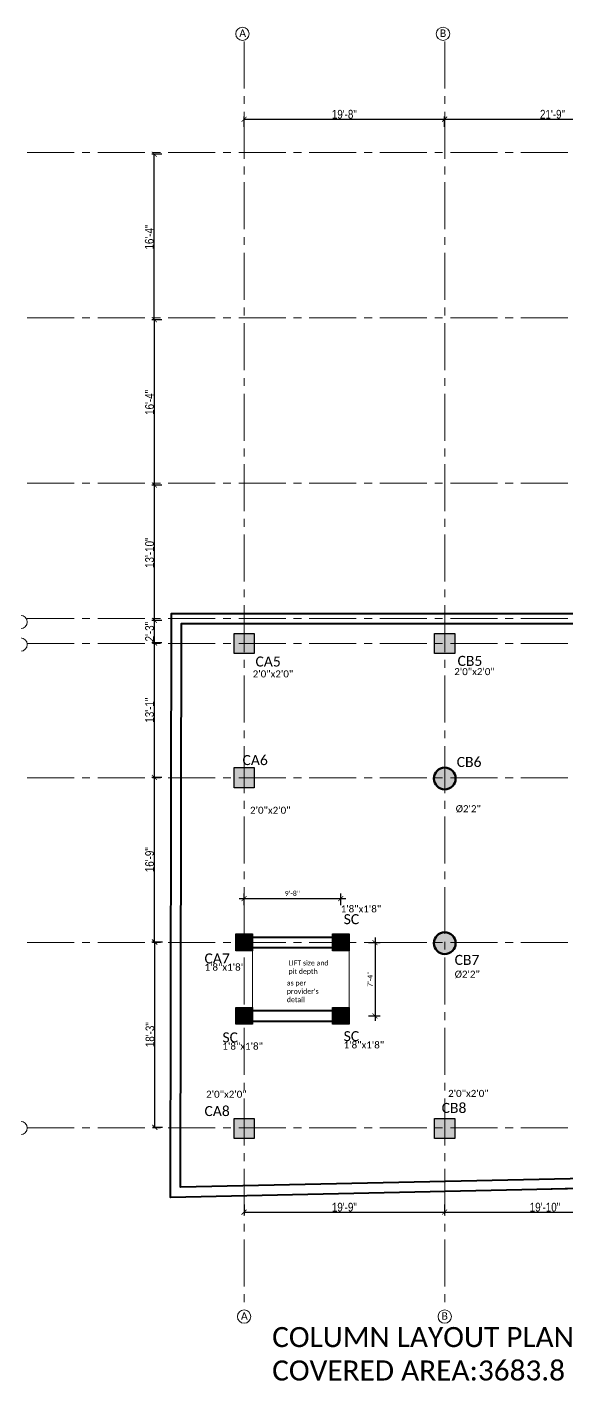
# Model space of a CAD drawing. Header units: inches. Extents: x 0 to 162649, y -36601 to -26324.
# Drawn here: x 143289 to 143935, y -32349 to -30723 of the extents above; entities that cross this region are included whole.
import ezdxf

# ---------------------------------------------------------------- set-up
doc = ezdxf.new("R2010")
doc.units = ezdxf.units.IN
doc.header["$MEASUREMENT"] = 0
doc.linetypes.add('CENTER2', pattern=[1.125, 0.75, -0.125, 0.125, -0.125])
doc.linetypes.add('DASHED', pattern=[0.75, 0.5, -0.25])
for name, color, linetype, lineweight in [('A-COLUMN', 3, 'Continuous', 50), ('Dim', 1, 'Continuous', 13), ('dimention', 1, 'Continuous', 13), ('hatch', 252, 'Continuous', 0), ('Line', 31, 'Continuous', 5), ('OL_AR_Center line', 253, 'CENTER2', 13), ('OL_AR_Hatch', 253, 'Continuous', 0), ('OL_AR_SYMBOL', 1, 'Continuous', 5), ('OL_AR_Text', 140, 'Continuous', 5), ('OL_AR_WALL', 255, 'Continuous', 40)]:
    doc.layers.add(name, color=color, linetype=linetype, lineweight=lineweight)
doc.styles.add('1-16 Annotative Text', font='calibri.ttf', dxfattribs={"height": 0.0625})
doc.styles.add('1-8 Annotative Text', font='calibri.ttf', dxfattribs={"height": 0.125})
doc.styles.add('Arial', font='arial.ttf', dxfattribs={"width": 0.8})
doc.dimstyles.new('1-16 Annotative Dimension', dxfattribs={"dimtxt": 0.0625, "dimasz": 0.0625, "dimexe": 0.0625, "dimexo": 0.083333, "dimgap": 0.03125, "dimtad": 1, "dimdec": 0, "dimzin": 0, "dimdsep": 46, "dimlunit": 4, "dimtxsty": '1-16 Annotative Text', "dimblk": 'ARCHTICK', "dimcen": 0.0625, "dimdle": 0.0625, "dimadec": 0, "dimazin": 0, "dimtfac": 1, "dimtdec": 0, "dimtofl": 0, "dimtmove": 0, "dimatfit": 3, "dimfxl": 0.083333, "dimfxlon": 1, "dimtolj": 1, "dimtzin": 0, "dimarcsym": 1})
doc.dimstyles.new('Dim_OLA', dxfattribs={"dimscale": 1.5, "dimtxt": 7, "dimasz": 4, "dimexe": 2, "dimexo": 0.5, "dimgap": 0.3, "dimtad": 1, "dimdec": 0, "dimzin": 0, "dimdsep": 46, "dimlunit": 3, "dimtxsty": 'Arial', "dimblk": 'ARCHTICK', "dimcen": 0.05, "dimadec": 0, "dimazin": 0, "dimtfac": 1, "dimtdec": 0, "dimtix": 1, "dimtmove": 2, "dimatfit": 3, "dimldrblk": 'DOT', "dimfxl": 6, "dimfxlon": 1, "dimtolj": 1, "dimtzin": 0, "dimarcsym": 0})

# ---------------------------------------------------------------- blocks, each defined once
blk = doc.blocks.new('_ArchTick')
at = {"color": 0, "linetype": 'ByBlock', "const_width": 0.15}
blk.add_lwpolyline([(-0.5, -0.5), (0.5, 0.5)], dxfattribs=at)
blk = doc.blocks.new('*D635')
at = {"layer": 'Defpoints', "color": 0, "transparency": 16777216}
for p in [(0, -31804), (144391.8, -31804), (144365.8, -31828)]:
    blk.add_point(p, dxfattribs=at)
at = {"layer": 'dimention', "color": 0, "lineweight": -2, "transparency": 16777216}
for p, q in [((144383.8, -31804), (144397.8, -31804)), ((144391.8, -31834), (144391.8, -31798)), ((144383.8, -31828), (144397.8, -31828))]:
    blk.add_line(p, q, dxfattribs=at)
at = {"layer": 'dimention', "color": 0, "lineweight": -2, "transparency": 16777216, "xscale": 6, "yscale": 6, "zscale": 6}
for p, rotation in [((144391.8, -31804), 90), ((144391.8, -31828), 270)]:
    blk.add_blockref('_ArchTick', p, dxfattribs=dict(at, rotation=rotation))
at = {"layer": 'dimention', "color": 0, "transparency": 16777216, "insert": (144385.8, -31816), "char_height": 6, "attachment_point": 5, "rotation": 90, "style": '1-16 Annotative Text'}
blk.add_mtext("\\A1;2'", dxfattribs=at)
blk = doc.blocks.new('*D668')
at = {"layer": 'Defpoints', "color": 0, "transparency": 16777216}
for p in [(143664.2, -31766.6), (143548.6, -31806.7), (143664.2, -31809)]:
    blk.add_point(p, dxfattribs=at)
at = {"layer": 'dimention', "color": 0, "lineweight": -2, "transparency": 16777216}
for p, q in [((143548.6, -31774.6), (143548.6, -31760.6)), ((143664.2, -31774.6), (143664.2, -31760.6)), ((143542.6, -31766.6), (143670.2, -31766.6))]:
    blk.add_line(p, q, dxfattribs=at)
at = {"layer": 'dimention', "color": 0, "lineweight": -2, "transparency": 16777216, "xscale": 6, "yscale": 6, "zscale": 6, "rotation": 180}
blk.add_blockref('_ArchTick', (143548.6, -31766.6), dxfattribs=at)
at = {"layer": 'dimention', "color": 0, "lineweight": -2, "transparency": 16777216, "xscale": 6, "yscale": 6, "zscale": 6}
blk.add_blockref('_ArchTick', (143664.2, -31766.6), dxfattribs=at)
at = {"layer": 'dimention', "color": 0, "transparency": 16777216, "insert": (143606.4, -31760.5), "char_height": 6, "attachment_point": 5, "style": '1-16 Annotative Text'}
blk.add_mtext('\\A1;9\'-8"', dxfattribs=at)
blk = doc.blocks.new('*D669')
at = {"layer": 'Defpoints', "color": 0, "transparency": 16777216}
for p in [(143674.2, -31819.3), (143674.2, -31907.1), (143705.3, -31907.1)]:
    blk.add_point(p, dxfattribs=at)
at = {"layer": 'dimention', "color": 0, "lineweight": -2, "transparency": 16777216}
for p, q in [((143697.3, -31819.3), (143711.3, -31819.3)), ((143705.3, -31813.3), (143705.3, -31913.1)), ((143697.3, -31907.1), (143711.3, -31907.1))]:
    blk.add_line(p, q, dxfattribs=at)
at = {"layer": 'dimention', "color": 0, "lineweight": -2, "transparency": 16777216, "xscale": 6, "yscale": 6, "zscale": 6}
for p, rotation in [((143705.3, -31819.3), 90), ((143705.3, -31907.1), 270)]:
    blk.add_blockref('_ArchTick', p, dxfattribs=dict(at, rotation=rotation))
at = {"layer": 'dimention', "color": 0, "transparency": 16777216, "insert": (143699.3, -31863.2), "char_height": 6, "attachment_point": 5, "rotation": 90, "style": '1-16 Annotative Text'}
blk.add_mtext('\\A1;7\'-4"', dxfattribs=at)
blk = doc.blocks.new('*D707')
at = {"layer": 'Defpoints', "color": 0, "transparency": 16777216}
for p in [(0, -31503.6), (153571.7, -31503.6), (153473.9, -31684.6)]:
    blk.add_point(p, dxfattribs=at)
at = {"layer": 'dimention', "color": 0, "lineweight": -2, "transparency": 16777216}
for p, q in [((153571.7, -31690.6), (153571.7, -31497.6)), ((153563.7, -31503.6), (153577.7, -31503.6)), ((153563.7, -31684.6), (153577.7, -31684.6))]:
    blk.add_line(p, q, dxfattribs=at)
at = {"layer": 'dimention', "color": 0, "lineweight": -2, "transparency": 16777216, "xscale": 6, "yscale": 6, "zscale": 6}
for p, rotation in [((153571.7, -31503.6), 90), ((153571.7, -31684.6), 270)]:
    blk.add_blockref('_ArchTick', p, dxfattribs=dict(at, rotation=rotation))
at = {"layer": 'dimention', "color": 0, "transparency": 16777216, "insert": (153565.7, -31594.1), "char_height": 6, "attachment_point": 5, "rotation": 90, "style": '1-16 Annotative Text'}
blk.add_mtext('\\A1;15\'-1"', dxfattribs=at)
blk = doc.blocks.new('*D1331')
at = {"layer": 'Defpoints', "color": 0, "transparency": 16777216}
for p in [(143788.6, -30833.4), (143548.6, -31448.5), (143788.6, -31450.5)]:
    blk.add_point(p, dxfattribs=at)
at = {"layer": 'OL_AR_Text', "color": 0, "lineweight": -2, "transparency": 16777216}
for p, q in [((143548.6, -30842.4), (143548.6, -30830.4)), ((143548.6, -30833.4), (143788.6, -30833.4)), ((143788.6, -30842.4), (143788.6, -30830.4))]:
    blk.add_line(p, q, dxfattribs=at)
at = {"layer": 'OL_AR_Text', "color": 0, "lineweight": -2, "transparency": 16777216, "xscale": 6, "yscale": 6, "zscale": 6, "rotation": 180}
blk.add_blockref('_ArchTick', (143548.6, -30833.4), dxfattribs=at)
at = {"layer": 'OL_AR_Text', "color": 0, "lineweight": -2, "transparency": 16777216, "xscale": 6, "yscale": 6, "zscale": 6}
blk.add_blockref('_ArchTick', (143788.6, -30833.4), dxfattribs=at)
at = {"layer": 'OL_AR_Text', "color": 0, "transparency": 16777216, "insert": (143668.6, -30827.6), "char_height": 10.5, "attachment_point": 5, "style": 'Arial'}
blk.add_mtext('\\A1;19\'-8"', dxfattribs=at)
blk = doc.blocks.new('_Dot')
at = {"color": 0, "linetype": 'ByBlock', "lineweight": -2}
blk.add_line((-0.5, 0), (-1, 0), dxfattribs=at)
at = {"color": 0, "linetype": 'ByBlock', "const_width": 0.5}
blk.add_lwpolyline([(-0.25, 0, 1), (0.25, 0, 1)], format="xyb", close=True, dxfattribs=at)
blk = doc.blocks.new('*D1332')
at = {"layer": 'Defpoints', "color": 0, "transparency": 16777216}
for p in [(143548.6, -32053.3), (143788.6, -32053.3), (143788.6, -32142)]:
    blk.add_point(p, dxfattribs=at)
at = {"layer": 'OL_AR_Text', "color": 0, "lineweight": -2, "transparency": 16777216}
for p, q in [((143548.6, -32133), (143548.6, -32145)), ((143788.6, -32133), (143788.6, -32145)), ((143548.6, -32142), (143788.6, -32142))]:
    blk.add_line(p, q, dxfattribs=at)
at = {"layer": 'OL_AR_Text', "color": 0, "lineweight": -2, "transparency": 16777216, "xscale": 6, "yscale": 6, "zscale": 6, "rotation": 180}
blk.add_blockref('_ArchTick', (143548.6, -32142), dxfattribs=at)
at = {"layer": 'OL_AR_Text', "color": 0, "lineweight": -2, "transparency": 16777216, "xscale": 6, "yscale": 6, "zscale": 6}
blk.add_blockref('_ArchTick', (143788.6, -32142), dxfattribs=at)
at = {"layer": 'OL_AR_Text', "color": 0, "transparency": 16777216, "insert": (143668.6, -32136.1), "char_height": 10.5, "attachment_point": 5, "style": 'Arial'}
blk.add_mtext('\\A1;19\'-9"', dxfattribs=at)
blk = doc.blocks.new('*D1333')
at = {"layer": 'Defpoints', "color": 0, "transparency": 16777216}
for p in [(143441.9, -31818.6), (143461, -31818.6), (143488, -32040.5)]:
    blk.add_point(p, dxfattribs=at)
at = {"layer": 'OL_AR_Text', "color": 0, "lineweight": -2, "transparency": 16777216}
for p, q in [((143450.9, -31818.6), (143438.9, -31818.6)), ((143441.9, -32040.5), (143441.9, -31818.6)), ((143450.9, -32040.5), (143438.9, -32040.5))]:
    blk.add_line(p, q, dxfattribs=at)
at = {"layer": 'OL_AR_Text', "color": 0, "lineweight": -2, "transparency": 16777216, "xscale": 6, "yscale": 6, "zscale": 6}
for p, rotation in [((143441.9, -31818.6), 90), ((143441.9, -32040.5), 270)]:
    blk.add_blockref('_ArchTick', p, dxfattribs=dict(at, rotation=rotation))
at = {"layer": 'OL_AR_Text', "color": 0, "transparency": 16777216, "insert": (143436.1, -31929.5), "char_height": 10.5, "attachment_point": 5, "rotation": 90, "style": 'Arial'}
blk.add_mtext('\\A1;18\'-3"', dxfattribs=at)
blk = doc.blocks.new('*D1334')
at = {"layer": 'Defpoints', "color": 0, "transparency": 16777216}
for p in [(143441.4, -31621.5), (143461.3, -31621.5), (143461, -31818.6)]:
    blk.add_point(p, dxfattribs=at)
at = {"layer": 'OL_AR_Text', "color": 0, "lineweight": -2, "transparency": 16777216}
for p, q in [((143450.4, -31621.5), (143438.4, -31621.5)), ((143441.4, -31818.6), (143441.4, -31621.5)), ((143450.4, -31818.6), (143438.4, -31818.6))]:
    blk.add_line(p, q, dxfattribs=at)
at = {"layer": 'OL_AR_Text', "color": 0, "lineweight": -2, "transparency": 16777216, "xscale": 6, "yscale": 6, "zscale": 6}
for p, rotation in [((143441.4, -31621.5), 90), ((143441.4, -31818.6), 270)]:
    blk.add_blockref('_ArchTick', p, dxfattribs=dict(at, rotation=rotation))
at = {"layer": 'OL_AR_Text', "color": 0, "transparency": 16777216, "insert": (143435.6, -31720), "char_height": 10.5, "attachment_point": 5, "rotation": 90, "style": 'Arial'}
blk.add_mtext('\\A1;16\'-9"', dxfattribs=at)
blk = doc.blocks.new('*D1335')
at = {"layer": 'Defpoints', "color": 0, "transparency": 16777216}
for p in [(143441.4, -31460.5), (143461.6, -31460.5), (143461.3, -31621.5)]:
    blk.add_point(p, dxfattribs=at)
at = {"layer": 'OL_AR_Text', "color": 0, "lineweight": -2, "transparency": 16777216}
for p, q in [((143450.4, -31460.5), (143438.4, -31460.5)), ((143441.4, -31621.5), (143441.4, -31460.5)), ((143450.4, -31621.5), (143438.4, -31621.5))]:
    blk.add_line(p, q, dxfattribs=at)
at = {"layer": 'OL_AR_Text', "color": 0, "lineweight": -2, "transparency": 16777216, "xscale": 6, "yscale": 6, "zscale": 6}
for p, rotation in [((143441.4, -31460.5), 90), ((143441.4, -31621.5), 270)]:
    blk.add_blockref('_ArchTick', p, dxfattribs=dict(at, rotation=rotation))
at = {"layer": 'OL_AR_Text', "color": 0, "transparency": 16777216, "insert": (143435.6, -31541), "char_height": 10.5, "attachment_point": 5, "rotation": 90, "style": 'Arial'}
blk.add_mtext('\\A1;13\'-1"', dxfattribs=at)
blk = doc.blocks.new('*D1336')
at = {"layer": 'Defpoints', "color": 0, "transparency": 16777216}
for p in [(143441.4, -31433.5), (143461.6, -31433.5), (143536.6, -31460.5)]:
    blk.add_point(p, dxfattribs=at)
at = {"layer": 'OL_AR_Text', "color": 0, "lineweight": -2, "transparency": 16777216}
for p, q in [((143450.4, -31433.5), (143438.4, -31433.5)), ((143441.4, -31460.5), (143441.4, -31433.5)), ((143450.4, -31460.5), (143438.4, -31460.5))]:
    blk.add_line(p, q, dxfattribs=at)
at = {"layer": 'OL_AR_Text', "color": 0, "lineweight": -2, "transparency": 16777216, "xscale": 6, "yscale": 6, "zscale": 6}
for p, rotation in [((143441.4, -31433.5), 90), ((143441.4, -31460.5), 270)]:
    blk.add_blockref('_ArchTick', p, dxfattribs=dict(at, rotation=rotation))
at = {"layer": 'OL_AR_Text', "color": 0, "transparency": 16777216, "insert": (143435.6, -31447), "char_height": 10.5, "attachment_point": 5, "rotation": 90, "style": 'Arial'}
blk.add_mtext('\\A1;2\'-3"', dxfattribs=at)
blk = doc.blocks.new('*D1337')
at = {"layer": 'Defpoints', "color": 0, "transparency": 16777216}
for p in [(143441.4, -31271.5), (144035.6, -31271.5), (143461.6, -31433.5)]:
    blk.add_point(p, dxfattribs=at)
at = {"layer": 'OL_AR_Text', "color": 0, "lineweight": -2, "transparency": 16777216}
for p, q in [((143450.4, -31271.5), (143438.4, -31271.5)), ((143441.4, -31433.5), (143441.4, -31271.5)), ((143450.4, -31433.5), (143438.4, -31433.5))]:
    blk.add_line(p, q, dxfattribs=at)
at = {"layer": 'OL_AR_Text', "color": 0, "lineweight": -2, "transparency": 16777216, "xscale": 6, "yscale": 6, "zscale": 6}
for p, rotation in [((143441.4, -31271.5), 90), ((143441.4, -31433.5), 270)]:
    blk.add_blockref('_ArchTick', p, dxfattribs=dict(at, rotation=rotation))
at = {"layer": 'OL_AR_Text', "color": 0, "transparency": 16777216, "insert": (143435.6, -31352.5), "char_height": 10.5, "attachment_point": 5, "rotation": 90, "style": 'Arial'}
blk.add_mtext('\\A1;13\'-10"', dxfattribs=at)
blk = doc.blocks.new('*D1338')
at = {"layer": 'Defpoints', "color": 0, "transparency": 16777216}
for p in [(143441.4, -31073.5), (144035.3, -31073.5), (144035.6, -31271.5)]:
    blk.add_point(p, dxfattribs=at)
at = {"layer": 'OL_AR_Text', "color": 0, "lineweight": -2, "transparency": 16777216}
for p, q in [((143450.4, -31073.5), (143438.4, -31073.5)), ((143441.4, -31271.5), (143441.4, -31073.5)), ((143450.4, -31271.5), (143438.4, -31271.5))]:
    blk.add_line(p, q, dxfattribs=at)
at = {"layer": 'OL_AR_Text', "color": 0, "lineweight": -2, "transparency": 16777216, "xscale": 6, "yscale": 6, "zscale": 6}
for p, rotation in [((143441.4, -31073.5), 90), ((143441.4, -31271.5), 270)]:
    blk.add_blockref('_ArchTick', p, dxfattribs=dict(at, rotation=rotation))
at = {"layer": 'OL_AR_Text', "color": 0, "transparency": 16777216, "insert": (143435.6, -31172.5), "char_height": 10.5, "attachment_point": 5, "rotation": 90, "style": 'Arial'}
blk.add_mtext('\\A1;16\'-4"', dxfattribs=at)
blk = doc.blocks.new('*D1321')
at = {"layer": 'Defpoints', "color": 0, "transparency": 16777216}
for p in [(143441.2, -30875.5), (144035.3, -30875.5), (144035.3, -31073.5)]:
    blk.add_point(p, dxfattribs=at)
at = {"layer": 'OL_AR_Text', "color": 0, "lineweight": -2, "transparency": 16777216}
for p, q in [((143450.2, -30875.5), (143438.2, -30875.5)), ((143441.2, -31073.5), (143441.2, -30875.5)), ((143450.2, -31073.5), (143438.2, -31073.5))]:
    blk.add_line(p, q, dxfattribs=at)
at = {"layer": 'OL_AR_Text', "color": 0, "lineweight": -2, "transparency": 16777216, "xscale": 6, "yscale": 6, "zscale": 6}
for p, rotation in [((143441.2, -30875.5), 90), ((143441.2, -31073.5), 270)]:
    blk.add_blockref('_ArchTick', p, dxfattribs=dict(at, rotation=rotation))
at = {"layer": 'OL_AR_Text', "color": 0, "transparency": 16777216, "insert": (143435.3, -30974.5), "char_height": 10.5, "attachment_point": 5, "rotation": 90, "style": 'Arial'}
blk.add_mtext('\\A1;16\'-4"', dxfattribs=at)
blk = doc.blocks.new('*D1324')
at = {"layer": 'Defpoints', "color": 0, "transparency": 16777216}
for p in [(143788.6, -32053.3), (144028.6, -32053.3), (144028.6, -32142)]:
    blk.add_point(p, dxfattribs=at)
at = {"layer": 'OL_AR_Text', "color": 0, "lineweight": -2, "transparency": 16777216}
for p, q in [((143788.6, -32133), (143788.6, -32145)), ((144028.6, -32133), (144028.6, -32145)), ((143788.6, -32142), (144028.6, -32142))]:
    blk.add_line(p, q, dxfattribs=at)
at = {"layer": 'OL_AR_Text', "color": 0, "lineweight": -2, "transparency": 16777216, "xscale": 6, "yscale": 6, "zscale": 6, "rotation": 180}
blk.add_blockref('_ArchTick', (143788.6, -32142), dxfattribs=at)
at = {"layer": 'OL_AR_Text', "color": 0, "lineweight": -2, "transparency": 16777216, "xscale": 6, "yscale": 6, "zscale": 6}
blk.add_blockref('_ArchTick', (144028.6, -32142), dxfattribs=at)
at = {"layer": 'OL_AR_Text', "color": 0, "transparency": 16777216, "insert": (143908.6, -32136.1), "char_height": 10.5, "attachment_point": 5, "style": 'Arial'}
blk.add_mtext('\\A1;19\'-10"', dxfattribs=at)
blk = doc.blocks.new('*D1327')
at = {"layer": 'Defpoints', "color": 0, "transparency": 16777216}
for p in [(144046.6, -30833.4), (144046.6, -30864.3), (143788.6, -31450.5)]:
    blk.add_point(p, dxfattribs=at)
at = {"layer": 'OL_AR_Text', "color": 0, "lineweight": -2, "transparency": 16777216}
for p, q in [((143788.6, -30842.4), (143788.6, -30830.4)), ((143788.6, -30833.4), (144046.6, -30833.4)), ((144046.6, -30842.4), (144046.6, -30830.4))]:
    blk.add_line(p, q, dxfattribs=at)
at = {"layer": 'OL_AR_Text', "color": 0, "lineweight": -2, "transparency": 16777216, "xscale": 6, "yscale": 6, "zscale": 6, "rotation": 180}
blk.add_blockref('_ArchTick', (143788.6, -30833.4), dxfattribs=at)
at = {"layer": 'OL_AR_Text', "color": 0, "lineweight": -2, "transparency": 16777216, "xscale": 6, "yscale": 6, "zscale": 6}
blk.add_blockref('_ArchTick', (144046.6, -30833.4), dxfattribs=at)
at = {"layer": 'OL_AR_Text', "color": 0, "transparency": 16777216, "insert": (143917.6, -30827.6), "char_height": 10.5, "attachment_point": 5, "style": 'Arial'}
blk.add_mtext('\\A1;21\'-9"', dxfattribs=at)

msp = doc.modelspace()

# ---------------------------------------------------------------- hatches: boundary and pattern name
at = {"layer": 'hatch'}
h = msp.add_hatch(color=256, dxfattribs=at)
h.dxf.hatch_style = 1
h.paths.add_polyline_path([(143560.63, -31449.25), (143560.63, -31473.25), (143536.63, -31473.25), (143536.63, -31449.25)])
h = msp.add_hatch(color=256, dxfattribs=at)
h.dxf.hatch_style = 1
h.paths.add_polyline_path([(143800.63, -31449.25), (143800.63, -31473.25), (143776.63, -31473.25), (143776.63, -31449.25)])
h = msp.add_hatch(color=256, dxfattribs=at)
h.dxf.hatch_style = 1
h.paths.add_polyline_path([(143560.63, -31609.82), (143560.63, -31633.82), (143536.63, -31633.82), (143536.63, -31609.82)])
h = msp.add_hatch(color=256, dxfattribs=at)
h.dxf.hatch_style = 1
edge = h.paths.add_edge_path()
edge.add_arc((143788.63, -31622.82), 13, 0, 360)
h = msp.add_hatch(color=256, dxfattribs=at)
h.dxf.hatch_style = 1
h.paths.add_polyline_path([(143558.63, -31809), (143558.63, -31829), (143538.63, -31829), (143538.63, -31809)])
h = msp.add_hatch(color=256, dxfattribs=at)
h.dxf.hatch_style = 1
h.paths.add_polyline_path([(143674.22, -31809), (143674.22, -31829), (143654.22, -31829), (143654.22, -31809)])
h = msp.add_hatch(color=256, dxfattribs=at)
h.dxf.hatch_style = 1
edge = h.paths.add_edge_path()
edge.add_arc((143788.63, -31820), 13, 0, 360)
h = msp.add_hatch(color=256, dxfattribs=at)
h.dxf.hatch_style = 1
h.paths.add_polyline_path([(143558.63, -31897.14), (143558.63, -31917.14), (143538.63, -31917.14), (143538.63, -31897.14)])
h = msp.add_hatch(color=256, dxfattribs=at)
h.dxf.hatch_style = 1
h.paths.add_polyline_path([(143674.22, -31897.14), (143674.22, -31917.14), (143654.22, -31917.14), (143654.22, -31897.14)])
h = msp.add_hatch(color=256, dxfattribs=at)
h.dxf.hatch_style = 1
h.paths.add_polyline_path([(143560.63, -32029.97), (143560.63, -32053.97), (143536.63, -32053.97), (143536.63, -32029.97)])
h = msp.add_hatch(color=256, dxfattribs=at)
h.dxf.hatch_style = 1
h.paths.add_polyline_path([(143800.63, -32029.97), (143800.63, -32053.97), (143776.63, -32053.97), (143776.63, -32029.97)])

# ---------------------------------------------------------------- linework, layer by layer
for points in [[(143560.63, -31449.25), (143560.63, -31473.25), (143536.63, -31473.25), (143536.63, -31449.25), (143560.63, -31449.25)], [(143800.63, -31449.25), (143800.63, -31473.25), (143776.63, -31473.25), (143776.63, -31449.25), (143800.63, -31449.25)], [(143560.63, -31609.82), (143560.63, -31633.82), (143536.63, -31633.82), (143536.63, -31609.82), (143560.63, -31609.82)], [(143558.63, -31809), (143558.63, -31829), (143538.63, -31829), (143538.63, -31809), (143558.63, -31809)], [(143674.22, -31809), (143674.22, -31829), (143654.22, -31829), (143654.22, -31809), (143674.22, -31809)], [(143558.63, -31897.14), (143558.63, -31917.14), (143538.63, -31917.14), (143538.63, -31897.14), (143558.63, -31897.14)], [(143674.22, -31897.14), (143674.22, -31917.14), (143654.22, -31917.14), (143654.22, -31897.14), (143674.22, -31897.14)], [(143560.63, -32029.97), (143560.63, -32053.97), (143536.63, -32053.97), (143536.63, -32029.97), (143560.63, -32029.97)], [(143800.63, -32029.97), (143800.63, -32053.97), (143776.63, -32053.97), (143776.63, -32029.97), (143800.63, -32029.97)]]:
    msp.add_lwpolyline(points)
at = {"layer": 'A-COLUMN'}
for centre in [(143788.63, -31622.82), (143788.63, -31820)]:
    msp.add_circle(centre, 13, dxfattribs=at)
at = {"layer": 'Dim'}
msp.add_line((143461.67, -31461.25), (143461.67, -31425.25), dxfattribs=at)
at = {"layer": 'dimention'}
for centre in [(143546.63, -30731.25), (143786.63, -30731.25), (143281.26, -31435.46), (143281.26, -31462.46), (143281.17, -32041.25), (143548.63, -32267.09), (143788.63, -32267.09)]:
    msp.add_circle(centre, 8, dxfattribs=at)
at = {"layer": 'Line'}
msp.add_lwpolyline([(144235.1, -31067.97), (144235.1, -31067.97), (144251.78, -31066.94), (144260.34, -31297.93), (144255.03, -31452.25), (144411.33, -31452.25), (144411.33, -31828.53), (144128.36, -31826.15), (144118.32, -32108.99), (143460.46, -32124.41), (143461.67, -31425.25), (144004.32, -31425.25), (144004.32, -30862.25), (144218.39, -30862.25), (144235.1, -31067.97)], dxfattribs=at)
at = {"layer": 'OL_AR_Center line', "ltscale": 75}
for p, q in [((143548.63, -30740.25), (143548.63, -32259.09)), ((143548.63, -30740.25), (143548.63, -32259.09)), ((143788.63, -30740.25), (143788.63, -32258.75)), ((143788.63, -30740.25), (143788.63, -32258.75)), ((143289.17, -30873.25), (144684.6, -30873.25)), ((143289.17, -31071.25), (144684.65, -31071.25)), ((143289.17, -31269.25), (144684.65, -31269.25)), ((143289.17, -31431.25), (144684.65, -31431.25)), ((143289.17, -31461.25), (144684.65, -31461.25)), ((143289.17, -31461.25), (144684.65, -31461.25)), ((143289.17, -31622.19), (144684.65, -31622.19)), ((143289.17, -31819.28), (144684.65, -31819.28)), ((143289.17, -31819.28), (144684.65, -31819.28)), ((143289.17, -32041.25), (144692.15, -32041.25)), ((143289.17, -32041.25), (144692.15, -32041.25))]:
    msp.add_line(p, q, dxfattribs=at)
at = {"layer": 'OL_AR_Hatch'}
for p, q in [((143461.67, -31429.25), (143461.67, -31449.25)), ((143674.22, -31900), (143674.22, -31824)), ((143558.63, -31897.14), (143558.63, -31829))]:
    msp.add_line(p, q, dxfattribs=at)
at = {"layer": 'OL_AR_Hatch', "lineweight": 40}
for points in [[(143558.63, -31825), (143665.22, -31825), (143665.22, -31825), (143674.22, -31825), (143674.22, -31813), (143558.63, -31813), (143558.63, -31813)], [(143557.63, -31898.14), (143557.63, -31913.28), (143674.22, -31913.28), (143674.22, -31901), (143665.22, -31901)], [(143665.22, -31901), (143665.22, -31901), (143558.63, -31901)]]:
    msp.add_lwpolyline(points, dxfattribs=at)
at = {"layer": 'OL_AR_SYMBOL', "linetype": 'DASHED'}
for points in [[(143780.63, -31819.28), (143780.63, -31819.37)], [(143796.63, -31819.28), (143796.63, -31819.37)]]:
    msp.add_lwpolyline(points, dxfattribs=at)
at = {"layer": 'OL_AR_WALL'}
for points in [[(144128.36, -31826.15), (144128.36, -31826.15), (144118.31, -32110.31), (143460.46, -32124.41), (143461.67, -31425.25), (144004.32, -31425.25), (144004.32, -30862.25)], [(144116.78, -31814.06), (144106.71, -32098.56), (143472.48, -32112.14), (143473.65, -31437.25), (144016.32, -31437.25), (144016.32, -30875.25), (144035.57, -30875.25)]]:
    msp.add_lwpolyline(points, dxfattribs=at)

# ---------------------------------------------------------------- texts
at = {"layer": 'dimention', "style": '1-16 Annotative Text'}
for s, p in [('A', (143542.91, -30735.07)), ('B', (143782.9, -30735.07)), ('A', (143544.91, -32270.91)), ('B', (143784.9, -32270.91))]:
    msp.add_text(s, height=9, rotation=1, dxfattribs=at).set_placement(p)
at = {"layer": 'OL_AR_Text', "attachment_point": 1, "style": '1-8 Annotative Text'}
for s, insert, char_height in [('CA5', (143562.26, -31476.77), 12), ('CB5', (143804.01, -31476.01), 12), ('2\'0"x2\'0"', (143558.97, -31493.42), 8.4), ('2\'0"x2\'0"', (143800.07, -31490.65), 8.4), ('CA6', (143546.76, -31594.77), 12), ('CB6', (143803.01, -31597.01), 12), ('2\'0"x2\'0"', (143555.74, -31656.63), 8.4), ('%%C2\'2"', (143801.84, -31654.81), 8.4), ('1\'8"x1\'8"', (143664.22, -31774.75), 8.4), ('SC', (143667.76, -31785.27), 12), ('CA7', (143501.26, -31832.27), 12), ('1\'8"x1\'8"', (143501.26, -31844.51), 8.4), ('CB7', (143800.51, -31834.01), 12), ('%%C2\'2"', (143800.63, -31852.93), 8.4), ('SC', (143667.76, -31925.32), 12), ('SC', (143522.74, -31926.82), 12), ('1\'8"x1\'8"', (143522.74, -31939.11), 8.4), ('1\'8"x1\'8"', (143667.76, -31937.61), 8.4), ('2\'0"x2\'0"', (143503.23, -31996.65), 8.4), ('2\'0"x2\'0"', (143792.73, -31995.65), 8.4), ('CA8', (143501.26, -32015), 12), ('CB8', (143785.01, -32011.24), 12)]:
    msp.add_mtext(s, dxfattribs=dict(at, insert=insert, char_height=char_height))
at = {"layer": 'OL_AR_Text', "char_height": 6, "width": 56.506, "attachment_point": 1, "style": '1-16 Annotative Text'}
for s, insert in [('\\A1;LIFT size and pit depth', (143601.82, -31840.7)), ("\\A1;as per provider's detail", (143599.79, -31864.64))]:
    msp.add_mtext(s, dxfattribs=dict(at, insert=insert))
at = {"layer": 'OL_AR_Text', "insert": (143582.27, -32239.59), "char_height": 24, "attachment_point": 1, "style": '1-8 Annotative Text'}
msp.add_mtext_dynamic_manual_height_columns('\\PCOLUMN LAYOUT PLAN\\PCOVERED AREA:3683.8 SQ.FT(0-10-3-0)+864.4 SQ.FT(0-2-2-0)', width=1101.4299, gutter_width=60, heights=[0], dxfattribs=at)

# ---------------------------------------------------------------- dimensions: what is measured, and where the dimension line sits
at = {"layer": 'dimention'}
for base, p1, p2, picture, middle in [((153571.7, -31503.63), (153473.86, -31684.57), (0, -31503.63), '*D707', (153565.65, -31594.1)), ((144391.83, -31803.97), (144365.83, -31827.97), (0, -31803.97), '*D635', (144385.8, -31815.97)), ((143705.33, -31907.14), (143674.22, -31819.28), (143674.22, -31907.14), '*D669', (143699.32, -31863.21))]:
    dim = msp.add_linear_dim(base=base, p1=p1, p2=p2, angle=90, dimstyle='1-16 Annotative Dimension', override={"dimscale": 0, "dimtix": 0, "dimtofl": 0, "dimtmove": 0, "dimatfit": 3}, dxfattribs=at)
    dim.commit()
    dim.dimension.update_dxf_attribs({"geometry": picture, "text_midpoint": middle})
dim = msp.add_linear_dim(base=(143664.22, -31766.61), p1=(143548.63, -31806.65), p2=(143664.22, -31809), dimstyle='1-16 Annotative Dimension', override={"dimscale": 0, "dimtix": 0, "dimtofl": 0, "dimtmove": 0, "dimatfit": 3}, dxfattribs=at)
dim.commit()
dim.dimension.update_dxf_attribs({"geometry": '*D668', "text_midpoint": (143606.42, -31760.54)})
at = {"layer": 'OL_AR_Text'}
for base, p1, p2, text, picture, middle in [((143788.63, -30833.41), (143548.63, -31448.53), (143788.63, -31450.53), '19\'-8"', '*D1331', (143668.63, -30827.6)), ((144046.57, -30833.41), (143788.63, -31450.53), (144046.57, -30864.34), '21\'-9"', '*D1327', (143917.6, -30827.6)), ((143788.63, -32141.96), (143548.63, -32053.25), (143788.63, -32053.25), '19\'-9"', '*D1332', (143668.63, -32136.15)), ((144028.63, -32141.96), (143788.63, -32053.25), (144028.63, -32053.25), '19\'-10"', '*D1324', (143908.63, -32136.15))]:
    dim = msp.add_linear_dim(base=base, p1=p1, p2=p2, text=text, dimstyle='Dim_OLA', dxfattribs=at)
    dim.commit()
    dim.dimension.update_dxf_attribs({"geometry": picture, "text_midpoint": middle})
for base, p1, p2, text, picture, middle in [((143441.16, -30875.52), (144035.32, -31073.52), (144035.32, -30875.52), '16\'-4"', '*D1321', (143435.35, -30974.52)), ((143441.41, -31073.52), (144035.57, -31271.53), (144035.32, -31073.52), '16\'-4"', '*D1338', (143435.6, -31172.53)), ((143441.41, -31271.53), (143461.65, -31433.53), (144035.57, -31271.53), '13\'-10"', '*D1337', (143435.6, -31352.53)), ((143441.41, -31460.53), (143461.32, -31621.47), (143461.6, -31460.53), '13\'-1"', '*D1335', (143435.6, -31541)), ((143441.41, -31621.47), (143460.98, -31818.56), (143461.32, -31621.47), '16\'-9"', '*D1334', (143435.6, -31720.02)), ((143441.95, -31818.56), (143487.99, -32040.53), (143460.98, -31818.56), '18\'-3"', '*D1333', (143436.13, -31929.55))]:
    dim = msp.add_linear_dim(base=base, p1=p1, p2=p2, angle=90, text=text, dimstyle='Dim_OLA', dxfattribs=at)
    dim.commit()
    dim.dimension.update_dxf_attribs({"geometry": picture, "text_midpoint": middle})
dim = msp.add_linear_dim(base=(143441.41, -31433.53), p1=(143536.63, -31460.53), p2=(143461.65, -31433.53), angle=90, dimstyle='Dim_OLA', dxfattribs=at)
dim.commit()
dim.dimension.update_dxf_attribs({"geometry": '*D1336', "text_midpoint": (143435.6, -31447.03)})

doc.saveas('drawing.dxf')
